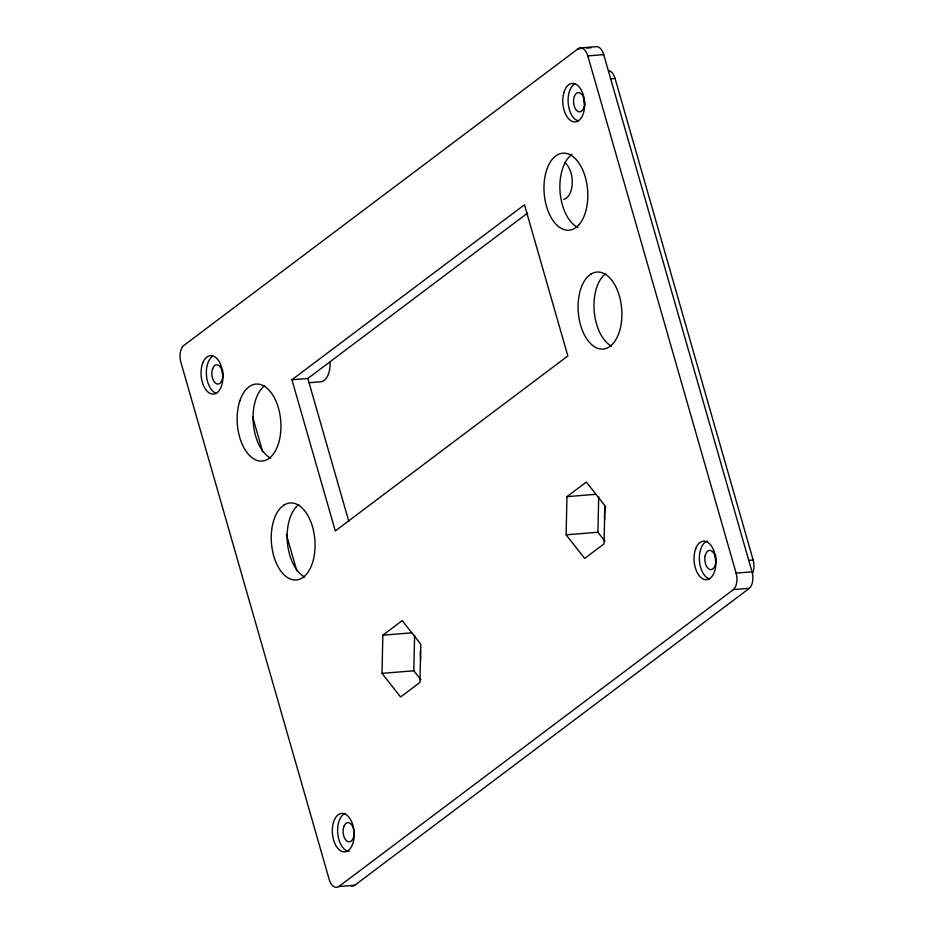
<?xml version="1.0" encoding="UTF-8"?>
<svg xmlns="http://www.w3.org/2000/svg" width="934" height="934" viewBox="0 0 934 934"><rect width="100%" height="100%" fill="white"/><g stroke="black" fill="none" stroke-linecap="round" stroke-linejoin="round"><path stroke-width="1.4" d="M382.018 673.367L382.847 635.19L402.227 620.608L420.779 644.203L419.95 682.392L400.569 696.974L382.018 673.367L413.82 670.787L420.895 679.777M413.82 670.787L414.591 635.435M566.121 534.832L566.95 496.654L586.33 482.072L604.882 505.668L604.041 543.857L584.672 558.439L566.121 534.832L597.923 532.252L604.987 541.241M597.923 532.252L598.694 496.888M715.701 555.426L715.444 557.47A9.655 5.441 85.4 0 0 715.969 562.431M579.886 47.996L595.799 46.7A12.878 7.25 85.4 0 1 603.726 54.616L752.045 571.853A12.878 7.25 85.4 0 1 749.372 588.292L733.47 589.576L338.879 886.529A12.878 7.25 85.4 0 1 329.177 879.384L180.857 362.147A12.878 7.25 85.4 0 1 183.8 345.475L577.959 48.872L580.983 48.545M298.857 504.605L296.884 506.193A38.621 21.762 85.4 0 0 287.555 543.962A38.621 21.762 85.4 0 0 304.764 577.06M605.687 273.72L603.761 275.261A38.621 21.762 85.4 0 0 594.386 312.972A38.621 21.762 85.4 0 0 611.548 346.14M291.933 379.753L524.488 204.768L567.837 355.959L335.294 530.956L291.933 379.753L307.835 378.468L527.593 213.092M351.079 885.911A12.878 7.25 85.4 0 0 354.792 885.234L749.372 588.292M586.762 48.078L591.105 47.716M578.088 48.778A12.878 7.25 85.4 0 1 587.825 55.912L603.726 54.616M610.719 78.795L615.051 78.444L753.143 560.015A12.878 7.25 85.4 0 1 752.886 572.67M308.804 382.742L320.117 381.819A19.31 10.881 85.4 0 0 330.006 362.626M566.95 496.654L595.869 494.296M748.799 560.365L753.143 560.015M733.47 589.576A12.878 7.25 85.4 0 0 736.132 573.137L752.045 571.853M382.847 635.19L411.766 632.832M338.879 886.529L354.792 885.234M578.193 121.046L574.538 118.933L572.11 115.874A19.31 10.881 85.4 0 1 575.157 83.616M736.132 573.137L587.825 55.912M307.835 378.468L348.779 521.265M252.612 416.681L262.641 451.682M286.329 534.295L296.767 570.697M216.256 393.342A19.31 10.881 85.4 0 1 206.496 375.772A19.31 10.881 85.4 0 1 212.742 356.204M709.536 578.998A19.31 10.881 85.4 0 1 699.951 551.971L701.224 547.721A19.31 10.881 85.4 0 1 707.295 541.043M349.188 851.458A19.31 10.881 85.4 0 1 337.804 833.945A19.31 10.881 85.4 0 1 345.125 813.409M578.123 227.569A38.621 21.762 85.4 0 1 560.108 192.252A38.621 21.762 85.4 0 1 572.063 154.355M270.708 458.174A38.621 21.762 85.4 0 1 253.277 423.114A38.621 21.762 85.4 0 1 264.731 385.602M584.801 104.993A9.655 5.441 85.4 0 1 584.17 100.055M564.556 162.493A19.31 10.881 85.4 0 1 572.273 182.866A19.31 10.881 85.4 0 1 563.751 199.374M222.561 374.779A9.655 5.441 85.4 0 1 222.666 369.841M604.707 519.327A22.533 12.691 85.4 0 1 605.687 506.333M420.744 659.03A22.533 12.691 85.4 0 1 420.604 650.286M608.851 70.575A12.878 7.25 85.4 0 1 615.051 78.444M705.135 555.928L704.843 558.334A9.655 5.441 85.4 0 0 708.486 568.736L709.887 569.483A9.655 5.441 85.4 0 0 715.479 564.066L715.771 561.661A9.655 5.441 85.4 0 0 712.128 551.258L710.727 550.511A9.655 5.441 85.4 0 0 705.135 555.928M578.578 225.129L575.624 227.709A38.621 21.762 85.4 0 1 543.973 187.5A38.621 21.762 85.4 0 1 576.056 159.434A38.621 21.762 85.4 0 1 578.578 225.129M283.983 505.072L280.982 507.489A38.621 21.762 85.4 0 0 282.43 573.091A38.621 21.762 85.4 0 0 315.05 546.752A38.621 21.762 85.4 0 0 283.983 505.072M590.872 274.141L587.86 276.557A38.621 21.762 85.4 0 0 589.226 342.148A38.621 21.762 85.4 0 0 621.881 315.949A38.621 21.762 85.4 0 0 590.872 274.141M203.063 362.217A19.31 10.881 85.4 0 0 210.956 393.774A19.31 10.881 85.4 0 0 221.953 368.591A19.31 10.881 85.4 0 0 203.063 362.217M563.751 93.061A19.31 10.881 85.4 0 0 574.83 121.91A19.31 10.881 85.4 0 0 582.629 92.968A19.31 10.881 85.4 0 0 563.751 93.061M695.923 548.141A19.31 10.881 85.4 0 0 704.236 579.43A19.31 10.881 85.4 0 0 714.849 553.71A19.31 10.881 85.4 0 0 695.923 548.141M333.473 822.34A19.31 10.881 85.4 0 0 343.887 851.89A19.31 10.881 85.4 0 0 352.422 823.695A19.31 10.881 85.4 0 0 333.473 822.34M212.66 368.533A9.655 5.441 85.4 0 0 217.085 383.979A9.655 5.441 85.4 0 0 222.14 370.786A9.655 5.441 85.4 0 0 212.66 368.533M574.398 96.319A9.655 5.441 85.4 0 0 578.835 111.765A9.655 5.441 85.4 0 0 583.878 98.572A9.655 5.441 85.4 0 0 574.398 96.319M239.921 400.593A38.621 21.762 85.4 0 0 259.372 460.976A38.621 21.762 85.4 0 0 277.865 406.138A38.621 21.762 85.4 0 0 239.921 400.593M343.922 826.31A9.655 5.441 85.4 0 0 348.359 841.756A9.655 5.441 85.4 0 0 353.402 828.563A9.655 5.441 85.4 0 0 343.922 826.31"/></g></svg>
